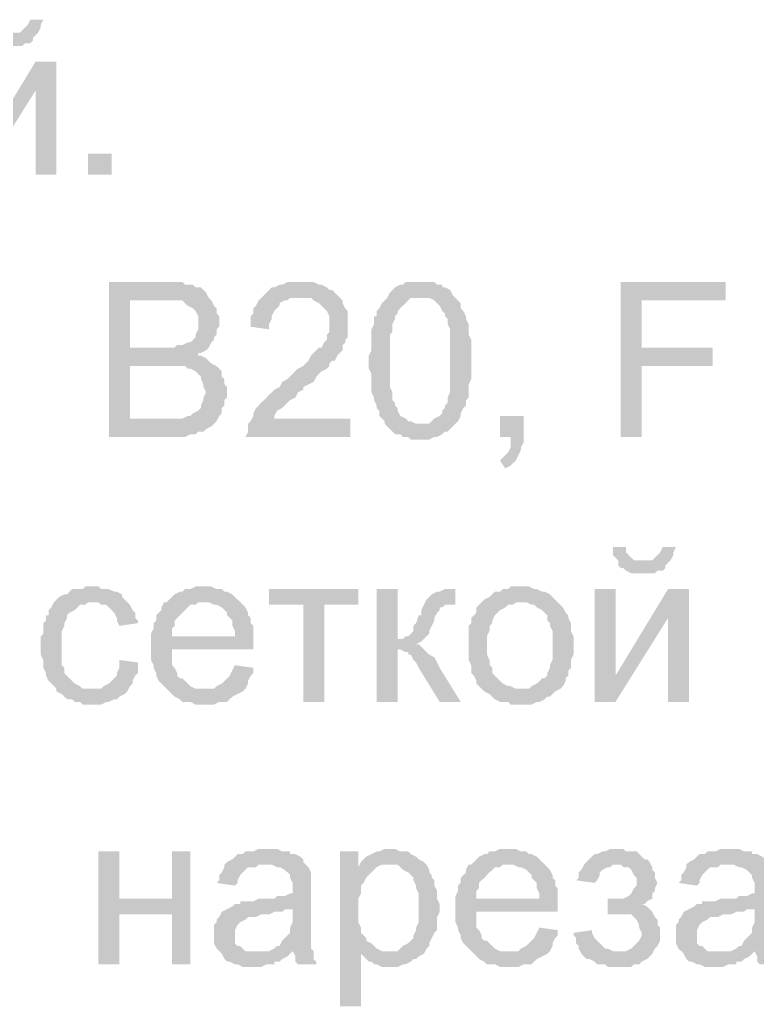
# Model space of a CAD drawing. Header units: millimetres. Extents: x -383313 to -161684, y -117025 to 99224.
# Drawn here: x -343066 to -341876, y -34546 to -32955 of the extents above; entities that cross this region are included whole.
import ezdxf

# ---------------------------------------------------------------- set-up
doc = ezdxf.new("R2010")
doc.units = ezdxf.units.MM
doc.header["$MEASUREMENT"] = 0
doc.layers.add('PDF_Solid Fills', color=7, linetype='Continuous')

# ---------------------------------------------------------------- blocks, each defined once
blk = doc.blocks.new('A$Cf5759c35')
at = {"layer": 'PDF_Solid Fills'}
for points in [[(15434.6, -14689.7), (15413.4, -14689.7), (15409.2, -14698.1), (15404.9, -14702.4), (15400.7, -14706.6), (15400.7, -14706.6), (15396.5, -14710.8), (15388, -14710.8), (15379.5, -14710.8), (15341.4, -14710.8), (15341.4, -14719.3), (15345.7, -14723.5), (15349.9, -14723.5), (15354.1, -14727.8), (15362.6, -14732), (15366.8, -14732), (15375.3, -14732), (15383.8, -14732), (15388, -14732), (15392.2, -14732), (15400.7, -14732), (15404.9, -14727.8), (15413.4, -14727.8), (15417.6, -14723.5), (15417.6, -14719.3), (15421.9, -14715.1), (15426.1, -14710.8), (15430.3, -14702.4), (15430.3, -14698.1)], [(15455.7, -14757.4), (15421.9, -14757.4), (15337.2, -14897.1), (15303.3, -14939.4), (15337.2, -14939.4), (15421.9, -14804)], [(15633.5, -15113), (15540.4, -15113), (15540.4, -15362.8), (15663.2, -15362.8), (15671.6, -15358.5), (15675.9, -15358.5), (15680.1, -15358.5), (15684.3, -15354.3), (15692.8, -15354.3), (15697, -15350.1), (15705.5, -15345.8), (15705.5, -15345.8), (15709.7, -15341.6), (15714, -15337.4), (15574.3, -15333.1), (15574.3, -15248.5), (15633.5, -15248.5), (15714, -15248.5), (15705.5, -15244.2), (15701.3, -15240), (15697, -15235.8), (15688.6, -15231.5), (15684.3, -15231.5), (15684.3, -15227.3), (15688.6, -15227.3), (15697, -15223.1), (15574.3, -15218.8), (15574.3, -15142.6), (15625.1, -15142.6), (15705.5, -15142.6), (15701.3, -15138.4), (15697, -15129.9), (15692.8, -15125.7), (15688.6, -15121.5), (15680.1, -15121.5), (15675.9, -15117.2), (15671.6, -15117.2), (15663.2, -15117.2), (15658.9, -15113), (15650.5, -15113), (15642, -15113)], [(15849.4, -15113), (15828.3, -15113), (15819.8, -15117.2), (15815.6, -15117.2), (15807.1, -15121.5), (15802.9, -15121.5), (15798.6, -15125.7), (15794.4, -15129.9), (15790.2, -15134.2), (15785.9, -15138.4), (15781.7, -15142.6), (15777.5, -15151.1), (15773.2, -15155.3), (15773.2, -15163.8), (15769, -15168), (15769, -15176.5), (15769, -15185), (15798.6, -15189.2), (15798.6, -15180.7), (15802.9, -15172.3), (15802.9, -15168), (15807.1, -15159.6), (15811.3, -15155.3), (15815.6, -15151.1), (15815.6, -15146.9), (15824, -15142.6), (15828.3, -15142.6), (15832.5, -15138.4), (15841, -15138.4), (15849.4, -15138.4), (15912.9, -15138.4), (15904.5, -15129.9), (15904.5, -15129.9), (15900.2, -15125.7), (15896, -15125.7), (15891.8, -15121.5), (15883.3, -15117.2), (15879.1, -15117.2), (15870.6, -15113), (15866.4, -15113), (15857.9, -15113)], [(16044.2, -15113), (16044.2, -15113), (16018.8, -15113), (16014.5, -15117.2), (16010.3, -15117.2), (16001.8, -15121.5), (15997.6, -15125.7), (15997.6, -15125.7), (15993.4, -15129.9), (15989.1, -15138.4), (16044.2, -15138.4), (16044.2, -15138.4), (16052.6, -15138.4), (16056.9, -15138.4), (16065.3, -15142.6), (16069.6, -15146.9), (16073.8, -15151.1), (16078, -15159.6), (16078, -15159.6), (16082.3, -15163.8), (16082.3, -15168), (16086.5, -15172.3), (16086.5, -15176.5), (16086.5, -15180.7), (16090.7, -15189.2), (16090.7, -15197.7), (16090.7, -15201.9), (16090.7, -15210.4), (16090.7, -15218.8), (16090.7, -15231.5), (16090.7, -15240), (16090.7, -15240), (16090.7, -15252.7), (16090.7, -15261.2), (16090.7, -15269.6), (16090.7, -15278.1), (16090.7, -15282.3), (16090.7, -15290.8), (16086.5, -15299.3), (16086.5, -15303.5), (16086.5, -15307.7), (16082.3, -15312), (16082.3, -15316.2), (16078, -15320.4), (16078, -15324.7), (16073.8, -15328.9), (16065.3, -15333.1), (16061.1, -15337.4), (16056.9, -15341.6), (16048.4, -15341.6), (16044.2, -15341.6), (15989.1, -15345.8), (15993.4, -15350.1), (15997.6, -15354.3), (16001.8, -15358.5), (16010.3, -15358.5), (16014.5, -15362.8), (16023, -15362.8), (16027.2, -15367), (16035.7, -15367), (16044.2, -15367), (16044.2, -15367), (16052.6, -15367), (16056.9, -15367), (16065.3, -15362.8), (16069.6, -15362.8), (16078, -15358.5), (16082.3, -15354.3), (16086.5, -15354.3), (16090.7, -15350.1), (16095, -15345.8), (16099.2, -15341.6), (16103.4, -15337.4), (16107.7, -15328.9), (16107.7, -15324.7), (16111.9, -15316.2), (16116.1, -15312), (16116.1, -15307.7), (16116.1, -15303.5), (16120.4, -15299.3), (16120.4, -15290.8), (16120.4, -15286.6), (16120.4, -15278.1), (16124.6, -15269.6), (16124.6, -15265.4), (16124.6, -15256.9), (16124.6, -15248.5), (16124.6, -15240), (16124.6, -15235.8), (16124.6, -15227.3), (16124.6, -15218.8), (16124.6, -15210.4), (16124.6, -15206.1), (16120.4, -15197.7), (16120.4, -15193.4), (16120.4, -15185), (16120.4, -15180.7), (16116.1, -15172.3), (16116.1, -15168), (16111.9, -15159.6), (16107.7, -15155.3), (16107.7, -15146.9), (16103.4, -15142.6), (16103.4, -15142.6), (16099.2, -15138.4), (16095, -15134.2), (16090.7, -15125.7), (16082.3, -15121.5), (16078, -15121.5), (16078, -15117.2), (16069.6, -15117.2), (16065.3, -15113), (16056.9, -15113), (16048.4, -15113)], [(16535.2, -15113), (16365.9, -15113), (16365.9, -15362.8), (16399.8, -15362.8), (16399.8, -15248.5), (16514.1, -15248.5), (16514.1, -15218.8), (16399.8, -15218.8), (16399.8, -15142.6), (16535.2, -15142.6)], [(15705.5, -15142.6), (15625.1, -15142.6), (15658.9, -15142.6), (15663.2, -15146.9), (15663.2, -15146.9), (15667.4, -15151.1), (15675.9, -15155.3), (15680.1, -15159.6), (15680.1, -15159.6), (15684.3, -15168), (15684.3, -15172.3), (15684.3, -15180.7), (15684.3, -15185), (15684.3, -15189.2), (15680.1, -15197.7), (15680.1, -15201.9), (15675.9, -15206.1), (15671.6, -15210.4), (15667.4, -15210.4), (15658.9, -15214.6), (15654.7, -15214.6), (15650.5, -15214.6), (15646.2, -15218.8), (15637.8, -15218.8), (15629.3, -15218.8), (15574.3, -15218.8), (15697, -15223.1), (15701.3, -15218.8), (15705.5, -15210.4), (15709.7, -15206.1), (15709.7, -15201.9), (15714, -15197.7), (15714, -15189.2), (15718.2, -15185), (15718.2, -15176.5), (15718.2, -15176.5), (15718.2, -15168), (15714, -15163.8), (15714, -15155.3), (15709.7, -15151.1)], [(15912.9, -15138.4), (15849.4, -15138.4), (15866.4, -15138.4), (15870.6, -15142.6), (15879.1, -15146.9), (15883.3, -15151.1), (15883.3, -15151.1), (15887.5, -15155.3), (15891.8, -15159.6), (15896, -15168), (15896, -15172.3), (15896, -15180.7), (15896, -15185), (15896, -15193.4), (15891.8, -15197.7), (15891.8, -15206.1), (15887.5, -15210.4), (15883.3, -15218.8), (15879.1, -15218.8), (15874.8, -15223.1), (15870.6, -15227.3), (15866.4, -15231.5), (15862.1, -15240), (15857.9, -15244.2), (15853.7, -15248.5), (15845.2, -15252.7), (15841, -15256.9), (15832.5, -15265.4), (15828.3, -15269.6), (15819.8, -15273.9), (15815.6, -15282.3), (15807.1, -15286.6), (15802.9, -15290.8), (15798.6, -15295), (15794.4, -15299.3), (15790.2, -15303.5), (15785.9, -15307.7), (15781.7, -15312), (15777.5, -15316.2), (15773.2, -15324.7), (15773.2, -15328.9), (15769, -15337.4), (15764.8, -15341.6), (15764.8, -15341.6), (15764.8, -15350.1), (15764.8, -15354.3), (15760.5, -15362.8), (15929.9, -15362.8), (15929.9, -15333.1), (15807.1, -15333.1), (15807.1, -15333.1), (15807.1, -15328.9), (15811.3, -15320.4), (15819.8, -15316.2), (15819.8, -15316.2), (15824, -15312), (15828.3, -15307.7), (15832.5, -15303.5), (15841, -15299.3), (15845.2, -15290.8), (15853.7, -15286.6), (15853.7, -15282.3), (15862.1, -15278.1), (15870.6, -15273.9), (15874.8, -15265.4), (15879.1, -15261.2), (15883.3, -15256.9), (15891.8, -15252.7), (15896, -15248.5), (15896, -15244.2), (15900.2, -15240), (15904.5, -15240), (15908.7, -15231.5), (15912.9, -15227.3), (15917.2, -15223.1), (15917.2, -15214.6), (15921.4, -15210.4), (15921.4, -15206.1), (15925.6, -15201.9), (15925.6, -15193.4), (15925.6, -15189.2), (15925.6, -15180.7), (15925.6, -15180.7), (15925.6, -15172.3), (15925.6, -15168), (15925.6, -15159.6), (15921.4, -15155.3), (15917.2, -15146.9), (15917.2, -15142.6)], [(15989.1, -15138.4), (15984.9, -15142.6), (15980.7, -15146.9), (15976.4, -15155.3), (15972.2, -15159.6), (15972.2, -15168), (15968, -15168), (15968, -15176.5), (15968, -15180.7), (15963.7, -15189.2), (15963.7, -15193.4), (15963.7, -15201.9), (15963.7, -15206.1), (15963.7, -15214.6), (15963.7, -15223.1), (15959.5, -15231.5), (15959.5, -15240), (15959.5, -15244.2), (15959.5, -15252.7), (15963.7, -15261.2), (15963.7, -15269.6), (15963.7, -15278.1), (15963.7, -15286.6), (15963.7, -15290.8), (15968, -15299.3), (15968, -15303.5), (15972.2, -15312), (15972.2, -15316.2), (15976.4, -15320.4), (15976.4, -15328.9), (15980.7, -15333.1), (15984.9, -15337.4), (15984.9, -15341.6), (15989.1, -15345.8), (16044.2, -15341.6), (16039.9, -15341.6), (16035.7, -15341.6), (16027.2, -15337.4), (16023, -15337.4), (16018.8, -15333.1), (16010.3, -15328.9), (16006.1, -15320.4), (16006.1, -15320.4), (16006.1, -15316.2), (16001.8, -15312), (16001.8, -15307.7), (15997.6, -15303.5), (15997.6, -15295), (15997.6, -15290.8), (15993.4, -15282.3), (15993.4, -15273.9), (15993.4, -15265.4), (15993.4, -15256.9), (15993.4, -15248.5), (15993.4, -15240), (15993.4, -15231.5), (15993.4, -15223.1), (15993.4, -15214.6), (15993.4, -15206.1), (15993.4, -15197.7), (15997.6, -15193.4), (15997.6, -15185), (15997.6, -15180.7), (16001.8, -15172.3), (16001.8, -15168), (16006.1, -15163.8), (16006.1, -15159.6), (16010.3, -15155.3), (16014.5, -15151.1), (16018.8, -15146.9), (16023, -15142.6), (16027.2, -15138.4), (16035.7, -15138.4), (16044.2, -15138.4)], [(15714, -15248.5), (15633.5, -15248.5), (15663.2, -15248.5), (15667.4, -15252.7), (15671.6, -15252.7), (15680.1, -15256.9), (15684.3, -15261.2), (15688.6, -15265.4), (15688.6, -15269.6), (15692.8, -15278.1), (15692.8, -15282.3), (15697, -15290.8), (15697, -15290.8), (15692.8, -15299.3), (15692.8, -15303.5), (15688.6, -15312), (15688.6, -15316.2), (15684.3, -15320.4), (15675.9, -15324.7), (15671.6, -15328.9), (15667.4, -15328.9), (15658.9, -15333.1), (15658.9, -15333.1), (15650.5, -15333.1), (15646.2, -15333.1), (15637.8, -15333.1), (15574.3, -15333.1), (15714, -15337.4), (15718.2, -15328.9), (15722.4, -15324.7), (15722.4, -15316.2), (15726.7, -15312), (15726.7, -15303.5), (15730.9, -15299.3), (15730.9, -15290.8), (15730.9, -15282.3), (15726.7, -15278.1), (15726.7, -15269.6), (15722.4, -15265.4), (15722.4, -15256.9), (15718.2, -15252.7), (15718.2, -15252.7)], [(16209.3, -15328.9), (16171.2, -15328.9), (16171.2, -15362.8), (16188.1, -15362.8), (16188.1, -15367), (16188.1, -15375.5), (16188.1, -15379.7), (16183.9, -15388.2), (16179.6, -15392.4), (16175.4, -15396.6), (16171.2, -15400.9), (16179.6, -15413.6), (16179.6, -15413.6), (16188.1, -15409.3), (16192.3, -15405.1), (16196.6, -15400.9), (16200.8, -15392.4), (16200.8, -15392.4), (16205, -15383.9), (16205, -15379.7), (16209.3, -15371.2), (16209.3, -15362.8)], [(16374.4, -15540.6), (16353.2, -15540.6), (16353.2, -15553.3), (16357.4, -15557.5), (16361.7, -15561.7), (16399.8, -15561.7), (16395.5, -15561.7), (16387.1, -15561.7), (16382.8, -15557.5), (16378.6, -15553.3), (16374.4, -15549)], [(16454.8, -15540.6), (16433.6, -15540.6), (16429.4, -15549), (16425.2, -15553.3), (16420.9, -15557.5), (16420.9, -15557.5), (16416.7, -15561.7), (16408.2, -15561.7), (16399.8, -15561.7), (16361.7, -15561.7), (16361.7, -15570.2), (16365.9, -15574.4), (16370.1, -15574.4), (16374.4, -15578.7), (16382.8, -15582.9), (16387.1, -15582.9), (16395.5, -15582.9), (16404, -15582.9), (16408.2, -15582.9), (16412.5, -15582.9), (16420.9, -15582.9), (16425.2, -15578.7), (16433.6, -15578.7), (16437.9, -15574.4), (16437.9, -15570.2), (16442.1, -15566), (16446.3, -15561.7), (16450.6, -15553.3), (16450.6, -15549)], [(15515, -15604.1), (15502.3, -15604.1), (15498.1, -15608.3), (15481.1, -15608.3), (15476.9, -15612.5), (15472.7, -15616.8), (15468.4, -15616.8), (15460, -15621), (15455.7, -15625.2), (15451.5, -15629.5), (15447.3, -15637.9), (15443, -15642.2), (15443, -15650.6), (15438.8, -15650.6), (15438.8, -15659.1), (15434.6, -15663.3), (15434.6, -15671.8), (15434.6, -15680.3), (15430.3, -15684.5), (15430.3, -15693), (15430.3, -15701.4), (15430.3, -15709.9), (15430.3, -15714.1), (15434.6, -15722.6), (15434.6, -15731.1), (15434.6, -15735.3), (15438.8, -15743.8), (15438.8, -15748), (15443, -15756.5), (15447.3, -15760.7), (15451.5, -15764.9), (15455.7, -15769.2), (15515, -15769.2), (15510.8, -15769.2), (15506.5, -15769.2), (15498.1, -15769.2), (15493.8, -15764.9), (15485.4, -15760.7), (15481.1, -15756.5), (15476.9, -15752.2), (15476.9, -15752.2), (15472.7, -15748), (15468.4, -15743.8), (15468.4, -15735.3), (15464.2, -15731.1), (15464.2, -15722.6), (15464.2, -15718.4), (15464.2, -15709.9), (15464.2, -15701.4), (15464.2, -15697.2), (15464.2, -15688.7), (15464.2, -15680.3), (15464.2, -15676), (15468.4, -15667.6), (15468.4, -15663.3), (15472.7, -15654.9), (15472.7, -15650.6), (15476.9, -15646.4), (15476.9, -15646.4), (15485.4, -15642.2), (15489.6, -15637.9), (15493.8, -15633.7), (15502.3, -15633.7), (15506.5, -15629.5), (15515, -15629.5), (15570, -15629.5), (15565.8, -15625.2), (15561.6, -15621), (15561.6, -15616.8), (15553.1, -15612.5), (15548.9, -15612.5), (15540.4, -15608.3), (15536.2, -15608.3), (15527.7, -15608.3), (15523.5, -15604.1)], [(15692.8, -15604.1), (15692.8, -15604.1), (15680.1, -15604.1), (15671.6, -15608.3), (15663.2, -15608.3), (15658.9, -15612.5), (15654.7, -15612.5), (15646.2, -15616.8), (15642, -15621), (15637.8, -15625.2), (15633.5, -15629.5), (15692.8, -15629.5), (15697, -15629.5), (15701.3, -15629.5), (15709.7, -15633.7), (15714, -15633.7), (15722.4, -15637.9), (15726.7, -15642.2), (15730.9, -15646.4), (15730.9, -15650.6), (15735.1, -15654.9), (15739.4, -15659.1), (15739.4, -15667.6), (15743.6, -15676), (15743.6, -15684.5), (15642, -15684.5), (15773.2, -15684.5), (15773.2, -15676), (15773.2, -15667.6), (15769, -15663.3), (15769, -15654.9), (15764.8, -15650.6), (15764.8, -15646.4), (15760.5, -15637.9), (15756.3, -15633.7), (15752.1, -15629.5), (15747.8, -15625.2), (15743.6, -15621), (15739.4, -15616.8), (15730.9, -15612.5), (15726.7, -15612.5), (15722.4, -15608.3), (15714, -15608.3), (15705.5, -15604.1), (15701.3, -15604.1)], [(15942.6, -15608.3), (15798.6, -15608.3), (15798.6, -15633.7), (15853.7, -15633.7), (15853.7, -15790.3), (15887.5, -15790.3), (15887.5, -15633.7), (15942.6, -15633.7)], [(16006.1, -15608.3), (15972.2, -15608.3), (15972.2, -15790.3), (16006.1, -15790.3), (16006.1, -15705.7), (16048.4, -15705.7), (16044.2, -15701.4), (16039.9, -15697.2), (16035.7, -15697.2), (16035.7, -15697.2), (16044.2, -15693), (16048.4, -15688.7), (16006.1, -15688.7)], [(16099.2, -15608.3), (16082.3, -15608.3), (16073.8, -15612.5), (16069.6, -15612.5), (16061.1, -15616.8), (16056.9, -15621), (16056.9, -15621), (16052.6, -15625.2), (16048.4, -15633.7), (16090.7, -15633.7), (16099.2, -15633.7)], [(16205, -15604.1), (16205, -15604.1), (16188.1, -15604.1), (16183.9, -15608.3), (16175.4, -15608.3), (16171.2, -15612.5), (16162.7, -15612.5), (16158.5, -15616.8), (16154.2, -15621), (16145.8, -15625.2), (16145.8, -15625.2), (16141.5, -15629.5), (16205, -15629.5), (16205, -15629.5), (16213.5, -15629.5), (16222, -15633.7), (16226.2, -15633.7), (16230.4, -15637.9), (16238.9, -15642.2), (16243.1, -15646.4), (16247.4, -15650.6), (16247.4, -15659.1), (16251.6, -15663.3), (16251.6, -15667.6), (16255.8, -15676), (16255.8, -15684.5), (16255.8, -15688.7), (16255.8, -15697.2), (16255.8, -15701.4), (16255.8, -15709.9), (16255.8, -15718.4), (16255.8, -15722.6), (16251.6, -15731.1), (16251.6, -15735.3), (16247.4, -15743.8), (16247.4, -15748), (16243.1, -15752.2), (16238.9, -15752.2), (16234.7, -15756.5), (16230.4, -15760.7), (16222, -15764.9), (16217.7, -15769.2), (16209.3, -15769.2), (16205, -15769.2), (16141.5, -15769.2), (16145.8, -15773.4), (16154.2, -15777.6), (16158.5, -15781.9), (16162.7, -15786.1), (16171.2, -15790.3), (16175.4, -15790.3), (16183.9, -15790.3), (16188.1, -15794.6), (16196.6, -15794.6), (16205, -15794.6), (16209.3, -15794.6), (16213.5, -15794.6), (16222, -15794.6), (16230.4, -15790.3), (16234.7, -15790.3), (16243.1, -15786.1), (16247.4, -15781.9), (16251.6, -15781.9), (16255.8, -15777.6), (16260.1, -15773.4), (16268.5, -15769.2), (16272.8, -15764.9), (16277, -15756.5), (16277, -15752.2), (16277, -15752.2), (16281.2, -15748), (16281.2, -15739.5), (16285.5, -15735.3), (16285.5, -15726.8), (16285.5, -15722.6), (16289.7, -15714.1), (16289.7, -15705.7), (16289.7, -15697.2), (16289.7, -15693), (16289.7, -15684.5), (16285.5, -15676), (16285.5, -15667.6), (16285.5, -15663.3), (16281.2, -15654.9), (16281.2, -15650.6), (16277, -15646.4), (16272.8, -15637.9), (16268.5, -15633.7), (16264.3, -15629.5), (16260.1, -15625.2), (16255.8, -15621), (16251.6, -15616.8), (16243.1, -15612.5), (16238.9, -15612.5), (16230.4, -15608.3), (16226.2, -15608.3), (16217.7, -15604.1), (16213.5, -15604.1)], [(16476, -15608.3), (16442.1, -15608.3), (16357.4, -15748), (16323.6, -15790.3), (16357.4, -15790.3), (16442.1, -15654.9)], [(15570, -15629.5), (15515, -15629.5), (15523.5, -15629.5), (15527.7, -15633.7), (15536.2, -15633.7), (15540.4, -15637.9), (15544.6, -15642.2), (15548.9, -15646.4), (15553.1, -15654.9), (15553.1, -15659.1), (15557.3, -15667.6), (15587, -15663.3), (15587, -15659.1), (15582.7, -15654.9), (15582.7, -15646.4), (15578.5, -15642.2), (15574.3, -15633.7)], [(15633.5, -15629.5), (15629.3, -15629.5), (15625.1, -15637.9), (15625.1, -15642.2), (15620.8, -15646.4), (15616.6, -15650.6), (15616.6, -15659.1), (15612.4, -15663.3), (15612.4, -15671.8), (15608.1, -15680.3), (15608.1, -15684.5), (15608.1, -15693), (15608.1, -15701.4), (15608.1, -15709.9), (15608.1, -15714.1), (15608.1, -15722.6), (15612.4, -15731.1), (15612.4, -15735.3), (15616.6, -15743.8), (15616.6, -15748), (15620.8, -15756.5), (15625.1, -15760.7), (15629.3, -15764.9), (15633.5, -15769.2), (15692.8, -15769.2), (15692.8, -15769.2), (15684.3, -15769.2), (15680.1, -15769.2), (15671.6, -15764.9), (15667.4, -15760.7), (15663.2, -15756.5), (15658.9, -15752.2), (15654.7, -15752.2), (15650.5, -15748), (15650.5, -15743.8), (15646.2, -15735.3), (15642, -15731.1), (15642, -15722.6), (15642, -15714.1), (15642, -15705.7), (15773.2, -15705.7), (15773.2, -15705.7), (15773.2, -15701.4), (15773.2, -15693), (15773.2, -15684.5), (15642, -15684.5), (15642, -15680.3), (15642, -15671.8), (15646.2, -15667.6), (15646.2, -15659.1), (15650.5, -15654.9), (15654.7, -15650.6), (15658.9, -15646.4), (15663.2, -15642.2), (15667.4, -15637.9), (15671.6, -15633.7), (15680.1, -15633.7), (15684.3, -15629.5), (15692.8, -15629.5)], [(16141.5, -15629.5), (16137.3, -15633.7), (16133.1, -15637.9), (16133.1, -15646.4), (16128.8, -15650.6), (16124.6, -15654.9), (16124.6, -15663.3), (16120.4, -15667.6), (16120.4, -15676), (16120.4, -15684.5), (16120.4, -15693), (16120.4, -15701.4), (16120.4, -15701.4), (16120.4, -15709.9), (16120.4, -15718.4), (16120.4, -15722.6), (16124.6, -15731.1), (16124.6, -15739.5), (16124.6, -15743.8), (16128.8, -15748), (16133.1, -15756.5), (16133.1, -15760.7), (16137.3, -15764.9), (16141.5, -15769.2), (16205, -15769.2), (16200.8, -15769.2), (16196.6, -15769.2), (16188.1, -15764.9), (16183.9, -15764.9), (16175.4, -15760.7), (16171.2, -15756.5), (16166.9, -15752.2), (16166.9, -15752.2), (16162.7, -15748), (16158.5, -15743.8), (16158.5, -15735.3), (16154.2, -15731.1), (16154.2, -15722.6), (16150, -15714.1), (16150, -15709.9), (16150, -15701.4), (16150, -15697.2), (16150, -15688.7), (16150, -15684.5), (16154.2, -15676), (16154.2, -15667.6), (16158.5, -15663.3), (16158.5, -15659.1), (16162.7, -15650.6), (16166.9, -15646.4), (16166.9, -15646.4), (16171.2, -15642.2), (16179.6, -15637.9), (16183.9, -15633.7), (16192.3, -15633.7), (16196.6, -15629.5), (16205, -15629.5)], [(16048.4, -15633.7), (16044.2, -15642.2), (16044.2, -15650.6), (16039.9, -15650.6), (16035.7, -15663.3), (16031.5, -15667.6), (16031.5, -15676), (16027.2, -15680.3), (16027.2, -15680.3), (16023, -15684.5), (16018.8, -15684.5), (16014.5, -15688.7), (16006.1, -15688.7), (16048.4, -15688.7), (16052.6, -15684.5), (16056.9, -15680.3), (16056.9, -15676), (16061.1, -15667.6), (16065.3, -15659.1), (16065.3, -15654.9), (16069.6, -15646.4), (16073.8, -15642.2), (16073.8, -15637.9), (16078, -15637.9), (16082.3, -15633.7), (16090.7, -15633.7)], [(16048.4, -15705.7), (16006.1, -15705.7), (16010.3, -15705.7), (16018.8, -15709.9), (16023, -15709.9), (16023, -15714.1), (16027.2, -15714.1), (16031.5, -15722.6), (16035.7, -15726.8), (16039.9, -15735.3), (16073.8, -15790.3), (16107.7, -15790.3), (16073.8, -15735.3), (16073.8, -15735.3), (16069.6, -15726.8), (16065.3, -15718.4), (16056.9, -15714.1), (16052.6, -15709.9)], [(15557.3, -15722.6), (15557.3, -15735.3), (15553.1, -15743.8), (15553.1, -15748), (15548.9, -15752.2), (15544.6, -15756.5), (15540.4, -15760.7), (15531.9, -15764.9), (15527.7, -15769.2), (15519.2, -15769.2), (15515, -15769.2), (15455.7, -15769.2), (15455.7, -15773.4), (15464.2, -15777.6), (15468.4, -15781.9), (15472.7, -15786.1), (15481.1, -15786.1), (15485.4, -15790.3), (15493.8, -15790.3), (15498.1, -15794.6), (15506.5, -15794.6), (15515, -15794.6), (15519.2, -15794.6), (15527.7, -15794.6), (15536.2, -15790.3), (15540.4, -15790.3), (15548.9, -15786.1), (15553.1, -15786.1), (15557.3, -15781.9), (15565.8, -15777.6), (15565.8, -15777.6), (15570, -15773.4), (15574.3, -15764.9), (15578.5, -15760.7), (15578.5, -15756.5), (15582.7, -15748), (15587, -15743.8), (15587, -15735.3), (15587, -15726.8)], [(15743.6, -15731.1), (15743.6, -15731.1), (15739.4, -15739.5), (15735.1, -15748), (15730.9, -15752.2), (15726.7, -15756.5), (15722.4, -15760.7), (15722.4, -15760.7), (15714, -15764.9), (15709.7, -15769.2), (15701.3, -15769.2), (15692.8, -15769.2), (15633.5, -15769.2), (15633.5, -15769.2), (15637.8, -15773.4), (15642, -15777.6), (15646.2, -15781.9), (15654.7, -15786.1), (15658.9, -15790.3), (15667.4, -15790.3), (15671.6, -15790.3), (15680.1, -15794.6), (15688.6, -15794.6), (15692.8, -15794.6), (15692.8, -15794.6), (15701.3, -15794.6), (15709.7, -15794.6), (15718.2, -15790.3), (15722.4, -15790.3), (15730.9, -15790.3), (15735.1, -15786.1), (15739.4, -15781.9), (15747.8, -15777.6), (15747.8, -15777.6), (15756.3, -15773.4), (15760.5, -15769.2), (15764.8, -15760.7), (15764.8, -15756.5), (15769, -15748), (15773.2, -15743.8), (15773.2, -15735.3)], [(15798.6, -16027.4), (15798.6, -16027.4), (15781.7, -16027.4), (15773.2, -16031.6), (15769, -16031.6), (15760.5, -16031.6), (15756.3, -16035.9), (15747.8, -16035.9), (15743.6, -16040.1), (15739.4, -16044.3), (15730.9, -16048.6), (15726.7, -16052.8), (15790.2, -16052.8), (15794.4, -16052.8), (15802.9, -16052.8), (15811.3, -16057), (15815.6, -16057), (15824, -16061.3), (15828.3, -16065.5), (15828.3, -16065.5), (15832.5, -16069.7), (15832.5, -16074), (15836.7, -16082.4), (15836.7, -16090.9), (15836.7, -16090.9), (15836.7, -16099.4), (15832.5, -16099.4), (15824, -16103.6), (15819.8, -16103.6), (15811.3, -16103.6), (15807.1, -16107.8), (15798.6, -16107.8), (15790.2, -16107.8), (15781.7, -16107.8), (15773.2, -16112.1), (15764.8, -16112.1), (15760.5, -16112.1), (15752.1, -16112.1), (15752.1, -16116.3), (15743.6, -16116.3), (15739.4, -16120.5), (15836.7, -16124.8), (15836.7, -16133.2), (15836.7, -16137.5), (15836.7, -16145.9), (15832.5, -16154.4), (15832.5, -16158.6), (15832.5, -16162.9), (15828.3, -16167.1), (15824, -16171.3), (15819.8, -16175.6), (15815.6, -16184), (15811.3, -16184), (15807.1, -16188.3), (15798.6, -16192.5), (15836.7, -16192.5), (15836.7, -16192.5), (15841, -16201), (15841, -16209.4), (15845.2, -16213.7), (15874.8, -16213.7), (15874.8, -16209.4), (15870.6, -16205.2), (15870.6, -16196.7), (15870.6, -16192.5), (15866.4, -16188.3), (15866.4, -16184), (15866.4, -16179.8), (15866.4, -16175.6), (15866.4, -16167.1), (15866.4, -16158.6), (15866.4, -16150.2), (15866.4, -16137.5), (15866.4, -16095.1), (15866.4, -16095.1), (15866.4, -16086.7), (15866.4, -16078.2), (15866.4, -16074), (15866.4, -16069.7), (15866.4, -16065.5), (15862.1, -16057), (15857.9, -16052.8), (15853.7, -16048.6), (15853.7, -16044.3), (15849.4, -16040.1), (15841, -16035.9), (15832.5, -16035.9), (15832.5, -16031.6), (15824, -16031.6), (15819.8, -16031.6), (15811.3, -16027.4), (15802.9, -16027.4)], [(15993.4, -16027.4), (15993.4, -16027.4), (15984.9, -16027.4), (15976.4, -16031.6), (15972.2, -16031.6), (15963.7, -16035.9), (15963.7, -16035.9), (15955.3, -16040.1), (15951, -16044.3), (15946.8, -16048.6), (15993.4, -16052.8), (15997.6, -16052.8), (16006.1, -16052.8), (16010.3, -16057), (16014.5, -16061.3), (16023, -16065.5), (16027.2, -16069.7), (16031.5, -16074), (16031.5, -16078.2), (16035.7, -16086.7), (16035.7, -16090.9), (16039.9, -16099.4), (16039.9, -16103.6), (16039.9, -16112.1), (16039.9, -16120.5), (16039.9, -16124.8), (16039.9, -16133.2), (16039.9, -16141.7), (16039.9, -16145.9), (16035.7, -16154.4), (16035.7, -16158.6), (16031.5, -16167.1), (16031.5, -16171.3), (16027.2, -16175.6), (16023, -16179.8), (16014.5, -16184), (16010.3, -16188.3), (16006.1, -16192.5), (15997.6, -16192.5), (15989.1, -16192.5), (15946.8, -16196.7), (15946.8, -16196.7), (15955.3, -16205.2), (15959.5, -16209.4), (15963.7, -16209.4), (15968, -16213.7), (15972.2, -16213.7), (15980.7, -16217.9), (15984.9, -16217.9), (15993.4, -16217.9), (15993.4, -16217.9), (16001.8, -16217.9), (16006.1, -16217.9), (16014.5, -16213.7), (16018.8, -16213.7), (16027.2, -16209.4), (16031.5, -16205.2), (16035.7, -16205.2), (16039.9, -16201), (16048.4, -16196.7), (16052.6, -16188.3), (16056.9, -16184), (16056.9, -16179.8), (16061.1, -16171.3), (16061.1, -16171.3), (16065.3, -16162.9), (16069.6, -16158.6), (16069.6, -16150.2), (16069.6, -16141.7), (16069.6, -16137.5), (16073.8, -16129), (16073.8, -16120.5), (16073.8, -16120.5), (16073.8, -16116.3), (16069.6, -16107.8), (16069.6, -16099.4), (16069.6, -16095.1), (16065.3, -16086.7), (16065.3, -16078.2), (16061.1, -16074), (16061.1, -16069.7), (16056.9, -16065.5), (16056.9, -16061.3), (16052.6, -16052.8), (16048.4, -16048.6), (16039.9, -16044.3), (16035.7, -16040.1), (16035.7, -16040.1), (16027.2, -16035.9), (16023, -16031.6), (16014.5, -16031.6), (16010.3, -16031.6), (16001.8, -16027.4)], [(16183.9, -16027.4), (16183.9, -16027.4), (16171.2, -16027.4), (16162.7, -16031.6), (16154.2, -16031.6), (16150, -16035.9), (16145.8, -16035.9), (16137.3, -16040.1), (16133.1, -16044.3), (16128.8, -16048.6), (16124.6, -16052.8), (16183.9, -16052.8), (16188.1, -16052.8), (16192.3, -16052.8), (16200.8, -16057), (16205, -16057), (16213.5, -16061.3), (16217.7, -16065.5), (16222, -16069.7), (16222, -16074), (16226.2, -16078.2), (16230.4, -16082.4), (16230.4, -16090.9), (16234.7, -16099.4), (16234.7, -16107.8), (16133.1, -16107.8), (16264.3, -16107.8), (16264.3, -16099.4), (16264.3, -16090.9), (16260.1, -16086.7), (16260.1, -16078.2), (16255.8, -16074), (16255.8, -16069.7), (16251.6, -16061.3), (16247.4, -16057), (16243.1, -16052.8), (16238.9, -16048.6), (16234.7, -16044.3), (16230.4, -16040.1), (16222, -16035.9), (16217.7, -16035.9), (16213.5, -16031.6), (16205, -16031.6), (16196.6, -16027.4), (16192.3, -16027.4)], [(16361.7, -16027.4), (16349, -16027.4), (16340.5, -16031.6), (16336.3, -16031.6), (16327.8, -16035.9), (16323.6, -16035.9), (16319.3, -16040.1), (16315.1, -16044.3), (16310.9, -16048.6), (16306.6, -16052.8), (16302.4, -16061.3), (16298.2, -16065.5), (16298.2, -16074), (16293.9, -16078.2), (16323.6, -16082.4), (16327.8, -16078.2), (16332, -16069.7), (16332, -16065.5), (16336.3, -16061.3), (16344.7, -16057), (16349, -16057), (16353.2, -16052.8), (16361.7, -16052.8), (16412.5, -16048.6), (16408.2, -16044.3), (16404, -16044.3), (16399.8, -16040.1), (16395.5, -16035.9), (16391.3, -16031.6), (16382.8, -16031.6), (16374.4, -16031.6), (16370.1, -16027.4)], [(16543.7, -16027.4), (16543.7, -16027.4), (16526.8, -16027.4), (16518.3, -16031.6), (16514.1, -16031.6), (16505.6, -16031.6), (16501.4, -16035.9), (16492.9, -16035.9), (16488.7, -16040.1), (16484.4, -16044.3), (16476, -16048.6), (16471.7, -16052.8), (16535.2, -16052.8), (16539.5, -16052.8), (16547.9, -16052.8), (16556.4, -16057), (16560.6, -16057), (16569.1, -16061.3), (16573.3, -16065.5), (16573.3, -16065.5), (16577.6, -16069.7), (16577.6, -16074), (16581.8, -16082.4), (16581.8, -16090.9), (16581.8, -16090.9), (16581.8, -16099.4), (16577.6, -16099.4), (16569.1, -16103.6), (16564.9, -16103.6), (16556.4, -16103.6), (16552.2, -16107.8), (16543.7, -16107.8), (16535.2, -16107.8), (16526.8, -16107.8), (16518.3, -16112.1), (16509.8, -16112.1), (16505.6, -16112.1), (16497.1, -16112.1), (16497.1, -16116.3), (16488.7, -16116.3), (16484.4, -16120.5), (16581.8, -16124.8), (16581.8, -16133.2), (16581.8, -16137.5), (16581.8, -16145.9), (16577.6, -16154.4), (16577.6, -16158.6), (16577.6, -16162.9), (16573.3, -16167.1), (16569.1, -16171.3), (16564.9, -16175.6), (16560.6, -16184), (16556.4, -16184), (16552.2, -16188.3), (16543.7, -16192.5), (16581.8, -16192.5), (16581.8, -16192.5), (16586, -16201), (16586, -16209.4), (16590.3, -16213.7), (16619.9, -16213.7), (16619.9, -16209.4), (16615.7, -16205.2), (16615.7, -16196.7), (16615.7, -16192.5), (16611.4, -16188.3), (16611.4, -16184), (16611.4, -16179.8), (16611.4, -16175.6), (16611.4, -16167.1), (16611.4, -16158.6), (16611.4, -16150.2), (16611.4, -16137.5), (16611.4, -16095.1), (16611.4, -16095.1), (16611.4, -16086.7), (16611.4, -16078.2), (16611.4, -16074), (16611.4, -16069.7), (16611.4, -16065.5), (16607.2, -16057), (16603, -16052.8), (16598.7, -16048.6), (16598.7, -16044.3), (16594.5, -16040.1), (16586, -16035.9), (16577.6, -16035.9), (16577.6, -16031.6), (16569.1, -16031.6), (16564.9, -16031.6), (16556.4, -16027.4), (16547.9, -16027.4)], [(15557.3, -16031.6), (15523.5, -16031.6), (15523.5, -16213.7), (15557.3, -16213.7), (15557.3, -16133.2), (15642, -16133.2), (15557.3, -16107.8)], [(15671.6, -16031.6), (15642, -16031.6), (15642, -16107.8), (15557.3, -16107.8), (15642, -16133.2), (15642, -16213.7), (15671.6, -16213.7)], [(15942.6, -16031.6), (15912.9, -16031.6), (15912.9, -16281.4), (15946.8, -16281.4), (15946.8, -16196.7), (15989.1, -16192.5), (15984.9, -16192.5), (15980.7, -16192.5), (15972.2, -16188.3), (15968, -16184), (15963.7, -16179.8), (15955.3, -16175.6), (15955.3, -16171.3), (15951, -16167.1), (15946.8, -16162.9), (15946.8, -16154.4), (15942.6, -16145.9), (15942.6, -16141.7), (15942.6, -16133.2), (15942.6, -16124.8), (15942.6, -16120.5), (15942.6, -16112.1), (15942.6, -16107.8), (15946.8, -16099.4), (15946.8, -16090.9), (15946.8, -16086.7), (15951, -16082.4), (15955.3, -16074), (15959.5, -16069.7), (15963.7, -16065.5), (15968, -16061.3), (15972.2, -16057), (15942.6, -16057)], [(15726.7, -16052.8), (15726.7, -16057), (15722.4, -16065.5), (15718.2, -16069.7), (15718.2, -16078.2), (15714, -16082.4), (15743.6, -16086.7), (15747.8, -16082.4), (15747.8, -16078.2), (15752.1, -16069.7), (15756.3, -16065.5), (15760.5, -16061.3), (15764.8, -16057), (15769, -16057), (15777.5, -16057), (15781.7, -16052.8), (15790.2, -16052.8)], [(15946.8, -16048.6), (15942.6, -16057), (15972.2, -16057), (15980.7, -16052.8), (15984.9, -16052.8), (15993.4, -16052.8)], [(16124.6, -16052.8), (16120.4, -16052.8), (16116.1, -16061.3), (16116.1, -16065.5), (16111.9, -16069.7), (16107.7, -16074), (16107.7, -16082.4), (16103.4, -16086.7), (16103.4, -16095.1), (16099.2, -16103.6), (16099.2, -16107.8), (16099.2, -16116.3), (16099.2, -16124.8), (16099.2, -16133.2), (16099.2, -16137.5), (16099.2, -16145.9), (16103.4, -16154.4), (16103.4, -16158.6), (16107.7, -16167.1), (16107.7, -16171.3), (16111.9, -16179.8), (16116.1, -16184), (16120.4, -16188.3), (16124.6, -16192.5), (16183.9, -16192.5), (16183.9, -16192.5), (16175.4, -16192.5), (16171.2, -16192.5), (16162.7, -16188.3), (16158.5, -16184), (16154.2, -16179.8), (16150, -16175.6), (16145.8, -16175.6), (16141.5, -16171.3), (16141.5, -16167.1), (16137.3, -16158.6), (16133.1, -16154.4), (16133.1, -16145.9), (16133.1, -16137.5), (16133.1, -16129), (16264.3, -16129), (16264.3, -16129), (16264.3, -16124.8), (16264.3, -16116.3), (16264.3, -16107.8), (16133.1, -16107.8), (16133.1, -16103.6), (16133.1, -16095.1), (16137.3, -16090.9), (16137.3, -16082.4), (16141.5, -16078.2), (16145.8, -16074), (16150, -16069.7), (16154.2, -16065.5), (16158.5, -16061.3), (16162.7, -16057), (16171.2, -16057), (16175.4, -16052.8), (16183.9, -16052.8)], [(16412.5, -16048.6), (16361.7, -16052.8), (16365.9, -16052.8), (16370.1, -16057), (16378.6, -16057), (16382.8, -16061.3), (16382.8, -16061.3), (16387.1, -16069.7), (16391.3, -16074), (16391.3, -16082.4), (16391.3, -16086.7), (16387.1, -16090.9), (16382.8, -16099.4), (16382.8, -16099.4), (16378.6, -16103.6), (16370.1, -16107.8), (16365.9, -16107.8), (16361.7, -16107.8), (16353.2, -16107.8), (16344.7, -16107.8), (16344.7, -16133.2), (16344.7, -16133.2), (16353.2, -16133.2), (16416.7, -16129), (16412.5, -16124.8), (16408.2, -16120.5), (16399.8, -16116.3), (16404, -16116.3), (16408.2, -16112.1), (16416.7, -16107.8), (16416.7, -16099.4), (16420.9, -16095.1), (16420.9, -16090.9), (16425.2, -16082.4), (16425.2, -16082.4), (16420.9, -16074), (16420.9, -16065.5), (16416.7, -16061.3), (16416.7, -16057)], [(16471.7, -16052.8), (16471.7, -16057), (16467.5, -16065.5), (16463.3, -16069.7), (16463.3, -16078.2), (16459, -16082.4), (16488.7, -16086.7), (16492.9, -16082.4), (16492.9, -16078.2), (16497.1, -16069.7), (16501.4, -16065.5), (16505.6, -16061.3), (16509.8, -16057), (16514.1, -16057), (16522.5, -16057), (16526.8, -16052.8), (16535.2, -16052.8)], [(15739.4, -16120.5), (15730.9, -16124.8), (15730.9, -16124.8), (15722.4, -16129), (15718.2, -16137.5), (15714, -16141.7), (15714, -16145.9), (15709.7, -16150.2), (15709.7, -16158.6), (15709.7, -16167.1), (15709.7, -16167.1), (15709.7, -16175.6), (15709.7, -16179.8), (15714, -16188.3), (15718.2, -16192.5), (15722.4, -16196.7), (15726.7, -16205.2), (15726.7, -16205.2), (15730.9, -16209.4), (15735.1, -16209.4), (15743.6, -16213.7), (15747.8, -16213.7), (15756.3, -16217.9), (15764.8, -16217.9), (15773.2, -16217.9), (15777.5, -16217.9), (15785.9, -16217.9), (15794.4, -16213.7), (15798.6, -16213.7), (15807.1, -16213.7), (15807.1, -16209.4), (15815.6, -16209.4), (15819.8, -16205.2), (15828.3, -16201), (15832.5, -16196.7), (15777.5, -16192.5), (15777.5, -16192.5), (15769, -16192.5), (15760.5, -16192.5), (15756.3, -16188.3), (15752.1, -16184), (15747.8, -16184), (15743.6, -16179.8), (15743.6, -16171.3), (15743.6, -16167.1), (15743.6, -16162.9), (15743.6, -16158.6), (15747.8, -16150.2), (15747.8, -16150.2), (15752.1, -16145.9), (15760.5, -16141.7), (15764.8, -16137.5), (15769, -16137.5), (15777.5, -16137.5), (15785.9, -16133.2), (15790.2, -16133.2), (15798.6, -16133.2), (15807.1, -16129), (15811.3, -16129), (15819.8, -16129), (15824, -16124.8), (15832.5, -16124.8), (15836.7, -16124.8)], [(16484.4, -16120.5), (16476, -16124.8), (16476, -16124.8), (16467.5, -16129), (16463.3, -16137.5), (16459, -16141.7), (16459, -16145.9), (16454.8, -16150.2), (16454.8, -16158.6), (16454.8, -16167.1), (16454.8, -16167.1), (16454.8, -16175.6), (16454.8, -16179.8), (16459, -16188.3), (16463.3, -16192.5), (16467.5, -16196.7), (16471.7, -16205.2), (16471.7, -16205.2), (16476, -16209.4), (16480.2, -16209.4), (16488.7, -16213.7), (16492.9, -16213.7), (16501.4, -16217.9), (16509.8, -16217.9), (16518.3, -16217.9), (16522.5, -16217.9), (16531, -16217.9), (16539.5, -16213.7), (16543.7, -16213.7), (16552.2, -16213.7), (16552.2, -16209.4), (16560.6, -16209.4), (16564.9, -16205.2), (16573.3, -16201), (16577.6, -16196.7), (16522.5, -16192.5), (16522.5, -16192.5), (16514.1, -16192.5), (16505.6, -16192.5), (16501.4, -16188.3), (16497.1, -16184), (16492.9, -16184), (16488.7, -16179.8), (16488.7, -16171.3), (16488.7, -16167.1), (16488.7, -16162.9), (16488.7, -16158.6), (16492.9, -16150.2), (16492.9, -16150.2), (16497.1, -16145.9), (16505.6, -16141.7), (16509.8, -16137.5), (16514.1, -16137.5), (16522.5, -16137.5), (16531, -16133.2), (16535.2, -16133.2), (16543.7, -16133.2), (16552.2, -16129), (16556.4, -16129), (16564.9, -16129), (16569.1, -16124.8), (16577.6, -16124.8), (16581.8, -16124.8)], [(16416.7, -16129), (16353.2, -16133.2), (16382.8, -16133.2), (16387.1, -16137.5), (16391.3, -16141.7), (16395.5, -16150.2), (16395.5, -16154.4), (16399.8, -16162.9), (16399.8, -16167.1), (16395.5, -16175.6), (16391.3, -16179.8), (16387.1, -16184), (16387.1, -16184), (16382.8, -16188.3), (16374.4, -16192.5), (16370.1, -16192.5), (16361.7, -16192.5), (16416.7, -16196.7), (16420.9, -16188.3), (16425.2, -16184), (16429.4, -16175.6), (16429.4, -16171.3), (16429.4, -16162.9), (16429.4, -16162.9), (16429.4, -16154.4), (16425.2, -16150.2), (16425.2, -16141.7), (16420.9, -16137.5), (16420.9, -16137.5)], [(16234.7, -16154.4), (16234.7, -16154.4), (16230.4, -16162.9), (16226.2, -16171.3), (16222, -16175.6), (16217.7, -16179.8), (16213.5, -16184), (16213.5, -16184), (16205, -16188.3), (16200.8, -16192.5), (16192.3, -16192.5), (16183.9, -16192.5), (16124.6, -16192.5), (16124.6, -16192.5), (16128.8, -16196.7), (16133.1, -16201), (16137.3, -16205.2), (16145.8, -16209.4), (16150, -16213.7), (16158.5, -16213.7), (16162.7, -16213.7), (16171.2, -16217.9), (16179.6, -16217.9), (16183.9, -16217.9), (16183.9, -16217.9), (16192.3, -16217.9), (16200.8, -16217.9), (16209.3, -16213.7), (16213.5, -16213.7), (16222, -16213.7), (16226.2, -16209.4), (16230.4, -16205.2), (16238.9, -16201), (16238.9, -16201), (16247.4, -16196.7), (16251.6, -16192.5), (16255.8, -16184), (16255.8, -16179.8), (16260.1, -16171.3), (16264.3, -16167.1), (16264.3, -16158.6)], [(16319.3, -16158.6), (16289.7, -16162.9), (16289.7, -16167.1), (16293.9, -16171.3), (16293.9, -16179.8), (16298.2, -16184), (16298.2, -16188.3), (16302.4, -16196.7), (16306.6, -16201), (16310.9, -16205.2), (16315.1, -16205.2), (16323.6, -16209.4), (16327.8, -16213.7), (16332, -16213.7), (16340.5, -16213.7), (16344.7, -16217.9), (16353.2, -16217.9), (16361.7, -16217.9), (16365.9, -16217.9), (16374.4, -16217.9), (16382.8, -16217.9), (16387.1, -16213.7), (16395.5, -16213.7), (16399.8, -16209.4), (16408.2, -16205.2), (16412.5, -16201), (16412.5, -16201), (16416.7, -16196.7), (16361.7, -16192.5), (16361.7, -16192.5), (16353.2, -16192.5), (16344.7, -16188.3), (16340.5, -16188.3), (16336.3, -16184), (16332, -16179.8), (16327.8, -16175.6), (16323.6, -16171.3), (16319.3, -16162.9)]]:
    blk.add_hatch(color=8, dxfattribs=at).paths.add_polyline_path(points)
at = {"layer": 'PDF_Solid Fills', "color": 8, "lineweight": 13}
for points in [[(15455.7, -14757.4), (15421.9, -14804), (15455.7, -14939.4), (15421.9, -14939.4)], [(15506.5, -14939.4), (15506.5, -14905.6), (15544.6, -14939.4), (15544.6, -14905.6)], [(16357.4, -15608.3), (16323.6, -15608.3), (16357.4, -15748), (16323.6, -15790.3)], [(16476, -15608.3), (16442.1, -15654.9), (16476, -15790.3), (16442.1, -15790.3)], [(15798.6, -16192.5), (15777.5, -16192.5), (15836.7, -16192.5), (15832.5, -16196.7)], [(16543.7, -16192.5), (16522.5, -16192.5), (16581.8, -16192.5), (16577.6, -16196.7)]]:
    blk.add_solid(points, dxfattribs=at)

msp = doc.modelspace()

# ---------------------------------------------------------------- block references
at = {"ltscale": 100}
msp.add_blockref('A$Cf5759c35', (-358461.97282, -18264.93104), dxfattribs=at)

doc.saveas('drawing.dxf')
